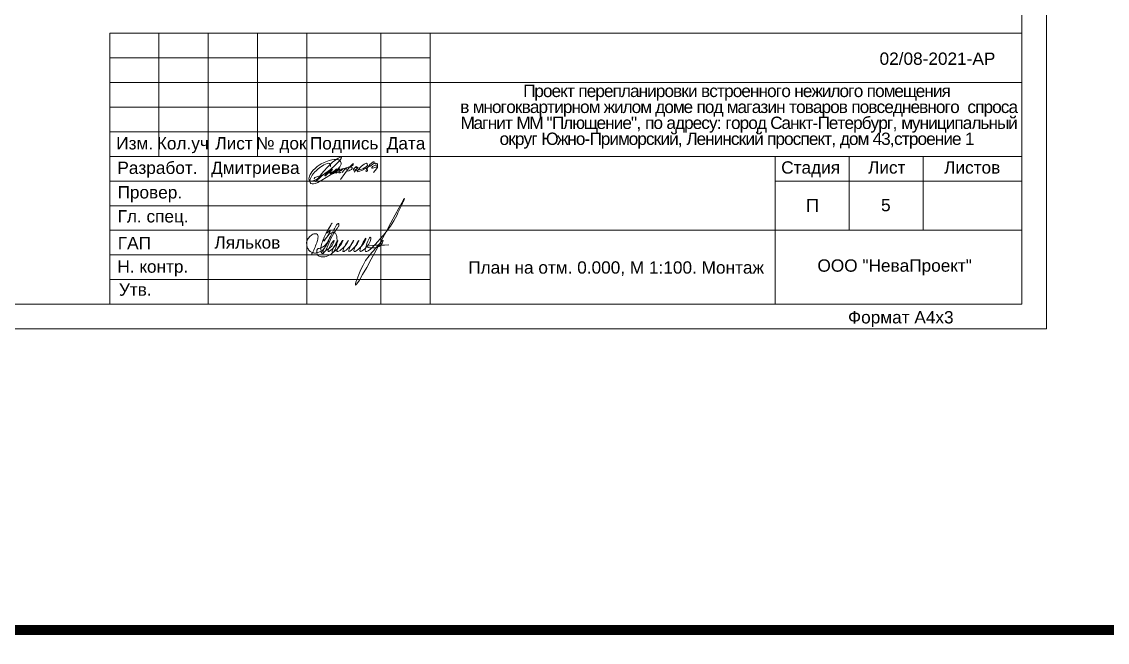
# Model space of a CAD drawing. Header units: metres. Extents: x -443 to 179, y -184 to -91.
# Drawn here: x -100.71 to -78.69, y -183.84 to -171.25 of the extents above; entities that cross this region are included whole.
import ezdxf
from ezdxf.enums import TextEntityAlignment as Align

# ---------------------------------------------------------------- set-up
doc = ezdxf.new("R2010")
doc.units = ezdxf.units.M
doc.header["$MEASUREMENT"] = 0
for name, color, linetype, lineweight in [('Level 1', 7, 'Continuous', 0), ('Level 50', 7, 'Continuous', 0), ('Level 63', 7, 'Continuous', 0)]:
    doc.layers.add(name, color=color, linetype=linetype, lineweight=lineweight)
doc.styles.add('GOST 2.304', font='CS_Gost2304.shx')
doc.styles.add('Style-Arial', font='arial.ttf')

msp = doc.modelspace()

# ---------------------------------------------------------------- linework, layer by layer
at = {"color": 1, "linetype": 'Continuous', "lineweight": 13}
msp.add_lwpolyline([(-442.29268327, -139.59917875, 0.5, 0.2, 0), (179.07218429, -139.59917875, 0.2, 0.2, 0), (179.07218429, -183.59219554, 0.2, 0.2, 0), (-442.29268327, -183.59219554, 0.2, 0.2, 0)], format="xyseb", close=True, dxfattribs=at)
at = {"color": 7, "linetype": 'Continuous', "lineweight": 13}
msp.add_lwpolyline([(-142.93035668, -147.78575835), (-79.93035668, -147.78575835), (-79.93035668, -177.48575835), (-142.93035668, -177.48575835)], close=True, dxfattribs=at)
at = {"color": 5, "linetype": 'Continuous', "lineweight": 20}
for points in [[(-94.25195935, -174.08533961), (-94.28316549, -174.05915772), (-94.3062888, -174.05003378), (-94.33428222, -174.04638486), (-94.37809508, -174.04760095), (-94.42373584, -174.05611619), (-94.47972009, -174.068281), (-94.54787573, -174.09808497), (-94.5795185, -174.11085782), (-94.63939366, -174.14024095), (-94.72337004, -174.1937665), (-94.76414199, -174.23147701), (-94.80369577, -174.26675469), (-94.83047101, -174.30142433), (-94.8517703, -174.33305309), (-94.86515727, -174.35677401), (-94.87732737, -174.38414515), (-94.88341306, -174.41334043), (-94.88828188, -174.44131962), (-94.88462994, -174.46139162), (-94.87124297, -174.4765973), (-94.85724626, -174.48632928), (-94.83047101, -174.48876211), (-94.77144456, -174.46747402), (-94.71424214, -174.44071158), (-94.67713375, -174.39965715), (-94.63235333, -174.3373827), (-94.57783786, -174.27608218), (-94.51748085, -174.21186186), (-94.44933555, -174.14472241), (-94.40942264, -174.1058017), (-94.34225136, -174.05423053), (-94.29522191, -174.02423871), (-94.26473918, -174.00961424), (-94.24705954, -174.0035207), (-94.23913431, -174.0035207), (-94.23059936, -174.00656747), (-94.22755199, -174.01327035), (-94.23242855, -174.02789483), (-94.26230154, -174.07237695), (-94.35374714, -174.16621732), (-94.45433871, -174.25335481), (-94.56407367, -174.33378876), (-94.64347835, -174.39197249), (-94.75504251, -174.5022654), (-94.71297747, -174.44133009)], [(-94.25195935, -174.08533961), (-94.24543186, -174.09054235), (-94.23896896, -174.10601311), (-94.23611407, -174.12313586), (-94.23776758, -174.14581676), (-94.26216074, -174.19742916), (-94.31224661, -174.25403813), (-94.36002143, -174.29177809), (-94.45367601, -174.36220713), (-94.62563852, -174.46693732), (-94.70979962, -174.51317027), (-94.7584335, -174.53824734), (-94.79355768, -174.54519174), (-94.82443699, -174.54519174), (-94.84875393, -174.5370895), (-94.86496479, -174.51818581), (-94.86959721, -174.50082481), (-94.86766725, -174.46610281), (-94.85747232, -174.43742853), (-94.83384133, -174.39212499), (-94.81989501, -174.36773058), (-94.80013685, -174.33985153), (-94.76720873, -174.30113045), (-94.74357774, -174.27944638), (-94.70008267, -174.2393482), (-94.64584752, -174.19830359), (-94.61408074, -174.17507094), (-94.58309034, -174.15609787), (-94.55325997, -174.1417712), (-94.51839415, -174.12783135), (-94.48701492, -174.12279748), (-94.46842067, -174.12705706), (-94.44866381, -174.15067653), (-94.45060022, -174.18358945), (-94.45951109, -174.19985283)], [(-94.20339523, -174.23983843), (-94.02460424, -174.18315616), (-94.00215783, -174.17056003), (-93.9930997, -174.16465565), (-93.98876827, -174.15206017), (-93.98758627, -174.1398574), (-93.99546241, -174.13513377), (-94.00648926, -174.14300627), (-94.07107434, -174.21031655), (-94.24635163, -174.45571436)], [(-93.93398669, -174.27621832), (-93.79792991, -174.23936064), (-93.72735859, -174.19805422), (-93.70383482, -174.16755188), (-93.70510596, -174.13387121), (-93.71845676, -174.12560993), (-93.76486874, -174.14276803), (-93.81954568, -174.18725146), (-93.90664822, -174.27304065), (-93.90982736, -174.28829215), (-93.90283352, -174.29655343), (-93.87422392, -174.29083428), (-93.80238017, -174.2654149), (-93.68221776, -174.19996082), (-93.64764905, -174.18520217), (-93.56563364, -174.12546724), (-93.56245451, -174.1064032), (-93.56499807, -174.09369383), (-93.58597828, -174.09623531), (-93.65337046, -174.15342876), (-93.7137701, -174.23985349), (-93.73152983, -174.27847181), (-93.72316798, -174.28961427), (-93.70007567, -174.28125742), (-93.698085, -174.26135953), (-93.70963115, -174.2434507), (-93.72834424, -174.23668563), (-93.73073279, -174.22832814)], [(-93.49934466, -174.1877214), (-93.50531797, -174.16981257), (-93.51765987, -174.16662901), (-93.54553057, -174.16623107), (-93.58454954, -174.18175157), (-93.60246688, -174.19369057), (-93.61560583, -174.21080286), (-93.61560583, -174.21916035), (-93.60804102, -174.22393569), (-93.59729061, -174.22393569), (-93.57499406, -174.21876241), (-93.55229963, -174.21199669), (-93.53398441, -174.20602752), (-93.51805775, -174.20164947), (-93.50571584, -174.19289468), (-93.49775316, -174.18652691), (-93.49775316, -174.17060846), (-93.49934466, -174.14474139), (-93.50850227, -174.128425), (-93.53557721, -174.12683322), (-93.55389242, -174.135588)], [(-94.7723682, -174.44282631), (-94.78106076, -174.43724134), (-94.76615979, -174.41614175), (-94.48925362, -174.31995298), (-94.44610474, -174.2766516), (-94.42803368, -174.25360615), (-94.47726179, -174.27852024), (-94.51776634, -174.31277688), (-94.5663718, -174.37319251), (-94.56735486, -174.37889791), (-94.56490689, -174.38165145), (-94.56046825, -174.3814983), (-94.55434638, -174.37950988), (-94.54516423, -174.37277951), (-94.48903013, -174.32004723)], [(-94.4285827, -174.25250525), (-94.41531327, -174.24489128), (-94.4131017, -174.24734768), (-94.45118929, -174.30702959), (-94.46028101, -174.32225753), (-94.4620004, -174.3296254), (-94.45929795, -174.33232723), (-94.45020622, -174.33011694), (-94.3234401, -174.24467333), (-94.3238341, -174.2395655), (-94.33287415, -174.24428062), (-94.40952857, -174.33111311), (-94.40638303, -174.33739907), (-94.3922313, -174.33229123), (-94.26801391, -174.24899509), (-94.26251082, -174.23799401), (-94.27430371, -174.2395655), (-94.34427433, -174.31618232), (-94.34191549, -174.32286164), (-94.3364124, -174.32443313), (-94.32855048, -174.32246893), (-94.31518546, -174.31186056), (-94.2798068, -174.29928734), (-94.25661373, -174.2804275), (-94.23499408, -174.26942642), (-94.22044964, -174.25921075), (-94.20944346, -174.25017387), (-94.20787004, -174.23720794), (-94.21533926, -174.23838672), (-94.23617349, -174.2533175), (-94.25111064, -174.26824764), (-94.26683449, -174.27964208), (-94.273911, -174.29260802), (-94.2805935, -174.3036091), (-94.28098621, -174.30989571), (-94.27902009, -174.31539625), (-94.27508912, -174.3173611), (-94.26408294, -174.31657503), (-94.2550416, -174.31264598), (-94.23774562, -174.30832422)], [(-94.21638821, -174.31050899), (-94.16895829, -174.25203924), (-94.15196201, -174.23189132), (-94.14129041, -174.22399002), (-94.1314081, -174.22240936), (-94.12745647, -174.22636001), (-94.12745647, -174.22991599), (-94.13259398, -174.24453326), (-94.1416857, -174.25519989)], [(-94.13852336, -174.29312639), (-94.11559899, -174.28680509), (-94.08002526, -174.27653314), (-94.0563103, -174.26823716), (-94.03892002, -174.25796521), (-94.02271433, -174.24887924), (-94.00927568, -174.23465664), (-94.00888039, -174.21885404), (-94.01441319, -174.21174274), (-94.02706254, -174.20660676), (-94.04761516, -174.20660676), (-94.07805009, -174.21411339)], [(-93.93598512, -174.218964), (-93.91660804, -174.20133399), (-93.91586267, -174.19065624), (-93.93573709, -174.19587076), (-93.95213268, -174.20952786), (-93.97349785, -174.22914432), (-93.9864159, -174.24553271), (-93.98716127, -174.25968659), (-93.98368373, -174.26216981), (-93.97623131, -174.26216981), (-93.9595864, -174.25943852), (-93.94194809, -174.25347917), (-93.92530318, -174.24230464), (-93.91064507, -174.23212432), (-93.89772702, -174.22095045), (-93.89250942, -174.21300399), (-93.8964843, -174.21201109), (-93.93027146, -174.25223756), (-93.97275247, -174.30463079)], [(-93.50651159, -174.19528235), (-93.49934466, -174.20284396), (-93.49854891, -174.20960902), (-93.5156692, -174.23786442), (-93.58136395, -174.31347721)]]:
    msp.add_lwpolyline(points, dxfattribs=at)
msp.add_spline([(-94.83319506, -175.97274667), (-94.73052965, -175.73792886), (-94.7053463, -175.6439433), (-94.7053463, -175.59073938), (-94.73657363, -175.55951205), (-94.7858539, -175.55951205), (-94.86320017, -175.60416794), (-94.91795269, -175.67395626), (-94.93240436, -175.7143446), (-94.93240436, -175.7829612), (-94.91535687, -175.8465833), (-94.87251999, -175.90728095), (-94.82325803, -175.93572235), (-94.75649541, -175.94686547), (-94.68844326, -175.92863095), (-94.62996714, -175.90203482), (-94.5898601, -175.87103505), (-94.51849633, -175.74742936), (-94.45230242, -175.61136586), (-94.39857695, -175.50093808), (-94.34234751, -175.40354585), (-94.30513405, -175.35138493), (-94.28776999, -175.34673225), (-94.2810765, -175.37171269), (-94.29208854, -175.41281019), (-94.32456138, -175.45765039), (-94.51578837, -175.82608101), (-94.57655637, -175.93133427), (-94.62207068, -175.95761197), (-94.63424408, -175.93652703), (-94.6398974, -175.91542854), (-94.64738952, -175.83995785), (-94.61426587, -175.71633872), (-94.51942379, -175.50964563), (-94.42116162, -175.33945057), (-94.51821534, -175.53676339), (-94.45507292, -175.48117029), (-94.58384513, -175.70421032), (-94.48309477, -175.57368615), (-94.40892376, -175.5308635), (-94.35267791, -175.54593453), (-94.32587929, -175.60606308), (-94.31796894, -175.70298359), (-94.38874805, -175.92580358), (-94.47651528, -175.99009236), (-94.54107429, -176.01702563), (-94.64027927, -176.02077773), (-94.70905775, -175.99161663), (-94.72157262, -175.96994024), (-94.72912892, -175.91932564), (-94.71536102, -175.86794315), (-94.63964552, -175.84035887), (-94.48674315, -175.70338549), (-94.60223696, -175.93061398), (-94.54277872, -175.89628574), (-94.38854139, -175.74204841), (-94.37642233, -175.69681947), (-94.50158966, -175.91361565), (-94.36862432, -175.81263009), (-94.30026714, -175.68972037), (-94.41762187, -175.92274821), (-94.25575481, -175.79515093), (-94.1972971, -175.68972037), (-94.32050309, -175.90729824), (-94.15439219, -175.80129133), (-94.08791394, -175.68972037), (-94.19770774, -175.90957125), (-94.02783512, -175.77307641), (-93.980324, -175.68972037), (-94.08194053, -175.90637109), (-93.884349, -175.71432963), (-93.87947879, -175.70211391), (-93.97794703, -175.89442234), (-93.73378853, -175.66746146), (-93.73112331, -175.65751473), (-93.85520711, -175.89797619), (-93.63613676, -175.66736936), (-93.63613676, -175.6384243), (-93.74534565, -175.88626121), (-93.44509081, -175.66140466), (-93.10103204, -175.16832744), (-92.96607705, -174.87780707), (-93.94357702, -176.57088669), (-93.76046446, -176.13890606), (-93.53572937, -175.84831422), (-93.38258732, -175.69517217), (-93.43820479, -175.79150445), (-93.70827008, -175.82387424), (-93.26557093, -175.78131027)], degree=3, dxfattribs=at)
at = {"layer": 'Level 50', "color": 7, "linetype": 'Continuous', "lineweight": 13}
msp.add_line((-80.43035668, -176.98575835), (-80.43035668, -148.28575835), dxfattribs=at)
at = {"layer": 'Level 63', "color": 7, "linetype": 'Continuous', "lineweight": 0}
for p, q in [((-98.93035668, -171.48575835), (-80.43035668, -171.48575835)), ((-98.93035668, -171.98575835), (-92.43035668, -171.98575835)), ((-98.93035668, -172.48575835), (-92.43035668, -172.48575835)), ((-98.93035668, -172.98575835), (-92.43035668, -172.98575835)), ((-98.93035668, -174.48575835), (-92.43035668, -174.48575835)), ((-98.93035668, -174.98575835), (-92.43035668, -174.98575835)), ((-98.93035668, -175.48575835), (-92.43035668, -175.48575835)), ((-98.93035668, -175.98575835), (-92.43035668, -175.98575835)), ((-98.93035668, -176.48575835), (-92.43035668, -176.48575835))]:
    msp.add_line(p, q, dxfattribs=at)
at = {"layer": 'Level 63', "color": 7, "linetype": 'Continuous', "lineweight": 13}
for p, q in [((-97.93035668, -171.48575835), (-97.93035668, -173.98575835)), ((-96.93035668, -171.48575835), (-96.93035668, -176.98575835)), ((-95.93035668, -171.48575835), (-95.93035668, -173.98575835)), ((-94.93035668, -171.48575835), (-94.93035668, -176.98575835)), ((-93.43035668, -171.48575835), (-93.43035668, -176.98575835)), ((-92.43035668, -171.48575835), (-92.43035668, -176.98575835)), ((-92.43035668, -172.48575835), (-80.43035668, -172.48575835)), ((-98.93035668, -173.48575835), (-92.43035668, -173.48575835)), ((-98.93035668, -173.98575835), (-92.43035668, -173.98575835)), ((-92.43035668, -173.98575835), (-80.43035668, -173.98575835)), ((-85.43035668, -174.48575835), (-80.43035668, -174.48575835)), ((-92.43035668, -175.48575835), (-80.43035668, -175.48575835)), ((-140.93035668, -176.98575835), (-80.43035668, -176.98575835)), ((-98.93035668, -176.98575835), (-80.43035668, -176.98575835))]:
    msp.add_line(p, q, dxfattribs=at)
at = {"layer": 'Level 63', "color": 7, "linetype": 'Continuous', "lineweight": 0}
msp.add_lwpolyline([(-98.93035668, -171.48575835), (-98.93035668, -176.98575835)], dxfattribs=at)
at = {"layer": 'Level 63', "color": 7, "linetype": 'Continuous', "lineweight": 13, "flags": 128}
for points in [[(-85.43035668, -173.98575835), (-85.43035668, -176.98575835)], [(-83.93035668, -173.98575835), (-83.93035668, -175.48575835)], [(-82.43035668, -173.98575835), (-82.43035668, -175.48575835)]]:
    msp.add_lwpolyline(points, dxfattribs=at)

# ---------------------------------------------------------------- texts
at = {"color": 7, "linetype": 'Continuous', "lineweight": 13, "style": 'Style-Arial'}
for s, height, p in [('02/08-2021-АР ', 0.25, (-82.0903691, -171.87894378)), ('П', 0.2625, (-84.67410117, -174.84968235))]:
    msp.add_text(s, height=height, dxfattribs=at).set_placement(p, align=Align.TOP_CENTER)
at = {"color": 7, "lineweight": 13, "style": 'Style-Arial'}
msp.add_text('Ляльков', height=0.25, dxfattribs=at).set_placement((-96.80569441, -175.6075845), align=Align.TOP_LEFT)
at = {"color": 7, "linetype": 'Continuous', "lineweight": 13, "insert": (-86.21465261, -172.53268933), "char_height": 0.25, "width": 13.7464597137, "attachment_point": 2, "line_spacing_factor": 0.776524, "style": 'Style-Arial'}
msp.add_mtext('{\\T0.9;Проект перепланировки встроенного нежилого помещения\\P в многоквартирном жилом доме под магазин товаров повседневного  спроса \\P Магнит ММ "Плющение", по адресу: город Санкт-Петербург, муниципальный \\Pокруг Южно-Приморский, Ленинский проспект, дом 43,строение 1}', dxfattribs=at)
at = {"color": 7, "linetype": 'Continuous', "lineweight": 0, "char_height": 0.25}
for s, insert, attachment_point, line_spacing_factor, style in [('{\\fArial|b0|i0|c204|p39;5}', (-83.18643269, -174.97638106), 5, 0.72, 'GOST 2.304'), ('План на отм. 0.000, М 1:100. Монтаж', (-91.65774318, -176.11431404), 1, 0.72, 'Style-Arial'), ('Формат А4х3', (-82.8822305, -177.28684917), 5, 1.214483, 'Style-Arial')]:
    msp.add_mtext(s, dxfattribs=dict(at, insert=insert, attachment_point=attachment_point, line_spacing_factor=line_spacing_factor, style=style))
at = {"layer": 'Level 1', "color": 7, "linetype": 'Continuous', "lineweight": 0, "style": 'Style-Arial'}
msp.add_text('Дмитриева', height=0.25, dxfattribs=at).set_placement((-95.9752317, -174.21686036), align=Align.MIDDLE_CENTER)
at = {"layer": 'Level 63', "color": 7, "linetype": 'Continuous', "lineweight": 0, "style": 'Style-Arial'}
for s, p in [('Изм.', (-98.42330885, -173.72074835)), ('Кол.уч', (-97.44598871, -173.72074835)), ('Лист', (-96.40759104, -173.72074835)), ('№ док', (-95.44868973, -173.72074835)), ('Подпись', (-94.17469041, -173.72074835)), ('Дата', (-92.91921329, -173.72074835)), ('Разработ.', (-97.96141066, -174.21671066)), ('Стадия', (-84.71191193, -174.21074835)), ('Лист', (-83.16759104, -174.21074835)), ('Листов', (-81.43409999, -174.21074835)), ('Провер.', (-98.11604782, -174.71444173)), ('Гл. спец.', (-98.04977475, -175.20167153)), ('ГАП', (-98.42916318, -175.74317501)), ('Н. контр.', (-98.05487565, -176.22074835)), ('Утв.', (-98.41082343, -176.68755825))]:
    msp.add_text(s, height=0.25, dxfattribs=at).set_placement(p, align=Align.MIDDLE_CENTER)
at = {"layer": 'Level 63', "color": 7, "linetype": 'Continuous', "lineweight": 0, "insert": (-83.0074123, -176.23792618), "char_height": 0.25, "attachment_point": 5, "line_spacing_factor": 0.6, "style": 'GOST 2.304'}
msp.add_mtext('\\fArial|b0|i0|c204204|p39;ООО "НеваПроект"', dxfattribs=at)

doc.saveas('drawing.dxf')
